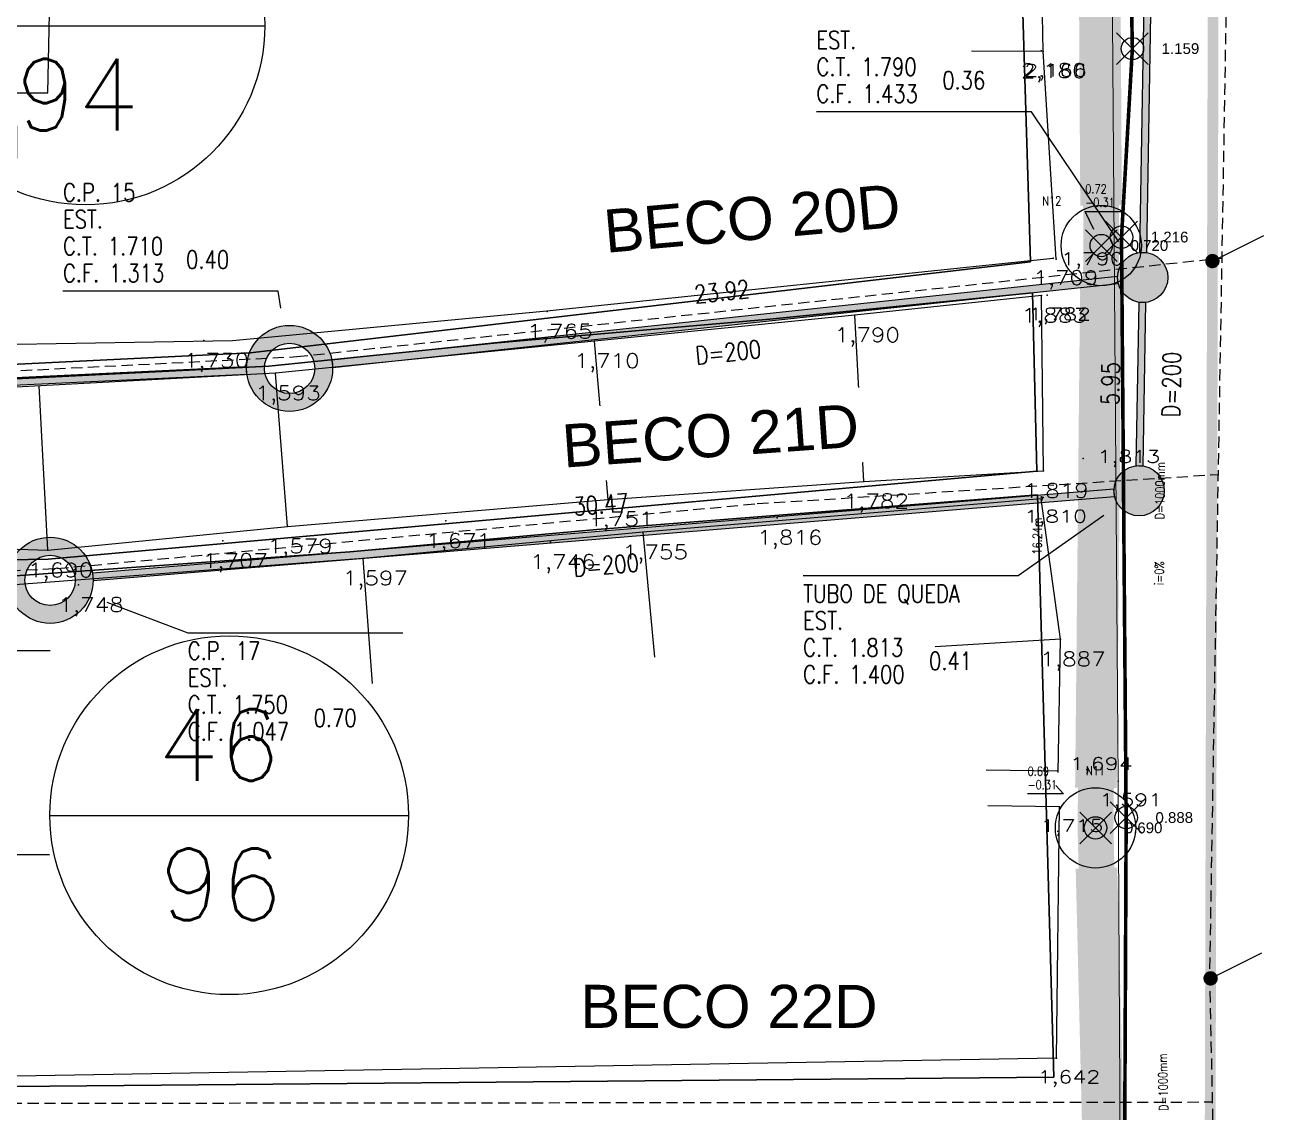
# Model space of a CAD drawing. Extents: x -160 to 364724, y -100 to 7353297.
# Drawn here: x 359243.83 to 359278.47, y 7352501.64 to 7352531.96 of the extents above; entities that cross this region are included whole.
import ezdxf
from ezdxf.enums import TextEntityAlignment as Align

# ---------------------------------------------------------------- set-up
doc = ezdxf.new("R2010")
doc.units = 0
doc.header["$LTSCALE"] = 5
for name, pattern in [('CENTER2', [1.125, 0.75, -0.125, 0.125, -0.125]), ('CONTINUO', [0]), ('DASHDOT2', [12.7, 6.35, -3.175, 0, -3.175]), ('HIDDEN2', [0.1875, 0.125, -0.0625])]:
    doc.linetypes.add(name, pattern=pattern)
for name, color, linetype in [('0-quadras', 6, 'Continuous'), ('COTAS', 1, 'Continuous'), ('LIN - ADUTORA', 2, 'Continuous'), ('LISTAGEM_TEXTO', 7, 'Continuous'), ('LT-COTAS', 7, 'CONTINUO'), ('LT-COTAS-W', 7, 'CONTINUO'), ('ortofoto', 7, 'Continuous'), ('P_Eixo', 1, 'CENTER2'), ('PONTOS-AGUA_U', 7, 'Continuous'), ('PONTOS-CAIXAS_U', 1, 'Continuous'), ('PS_IND_COMPRIMENTO', 7, 'Continuous'), ('PS_IND_DIAMETRO', 7, 'Continuous'), ('PS_IND_INCLINACAO', 7, 'Continuous'), ('PS_PONTOS_IDENTIFICACAO_LIN', 7, 'Continuous'), ('PS_PONTOS_IDENTIFICACAO_TXT', 7, 'Continuous'), ('T-MARGEM', 7, 'Continuous'), ('TEXTO', 7, 'Continuous'), ('TUBO_DE_CONCRETO', 2, 'Continuous'), ('TUBO_PVC', 1, 'Continuous'), ('V-NODE', 1, 'Continuous'), ('V-NODE-TEXT', 11, 'Continuous'), ('ZZ-Carimbo Texto', 7, 'Continuous')]:
    doc.layers.add(name, color=color, linetype=linetype)
for name, color, linetype, lineweight in [('LIN - AF', 142, 'Continuous', 5), ('LT-ALINHAMENTO-PREDIAL', 4, 'DASHDOT2', 25), ('LT-BORDA', 1, 'Continuous', 9)]:
    doc.layers.add(name, color=color, linetype=linetype, lineweight=lineweight)
doc.styles.add('CARIMBO', font='arial.ttf', dxfattribs={"height": 2})
doc.styles.add('ROMANS', font='ROMANS.shx', dxfattribs={"height": 2})
doc.styles.add('SABESP', font='ROMANS.shx', dxfattribs={"height": 2})
doc.styles.add('simplex', font='simplex.shx', dxfattribs={"width": 0.8})
doc.styles.get("Standard").update_dxf_attribs({"font": 'arial.ttf'})
picture_1 = doc.add_image_def('image1.tif', size_in_pixel=(14710, 13573))

# ---------------------------------------------------------------- blocks, each defined once
blk = doc.blocks.new('*U151')
at = {"color": 0, "linetype": 'ByBlock', "lineweight": -2, "transparency": 16777216}
for p, q in [((-0.707, -0.707), (0.707, 0.707)), ((-0.707, 0.707), (0.707, -0.707))]:
    blk.add_line(p, q, dxfattribs=at)
blk.add_circle((0, 0), 0.5, dxfattribs=at)
blk = doc.blocks.new('A$C16bf6896')
at = {"layer": 'V-NODE', "xscale": 0.625, "yscale": 0.625, "zscale": 0.625}
for p in [(-14.042, -297.927, 0.075), (-14.345, -303.182, 0.132), (-14.908, -303.418, -0.364), (-14.215, -319.367, -0.196), (-15.069, -319.654, -0.394)]:
    blk.add_blockref('*U151', p, dxfattribs=at)
at = {"layer": 'V-NODE-TEXT', "char_height": 0.3, "attachment_point": 4}
for s, insert in [('1.159', (-13.225, -297.927, 0.075)), ('1.216', (-13.528, -303.182, 0.132)), ('0.720', (-14.091, -303.418, -0.364)), ('0.888', (-13.398, -319.367, -0.196)), ('0.690', (-14.252, -319.654, -0.394))]:
    blk.add_mtext(s, dxfattribs=dict(at, insert=insert))
blk = doc.blocks.new('*U267')
at = {"layer": 'T-MARGEM'}
blk.add_line((0, 0), (0, 0.2), dxfattribs=at)
at = {"layer": 'T-MARGEM', "const_width": 0.025, "flags": 128}
blk.add_lwpolyline([(-0.0125, 0, 1), (0.0125, 0, 1)], format="xyb", close=True, dxfattribs=at)
blk = doc.blocks.new('*U268')
at = {"layer": 'T-MARGEM'}
blk.add_line((0, 0), (0, 0.2), dxfattribs=at)
at = {"layer": 'T-MARGEM', "const_width": 0.025, "flags": 128}
blk.add_lwpolyline([(-0.0125, 0, 1), (0.0125, 0, 1)], format="xyb", close=True, dxfattribs=at)
blk = doc.blocks.new('SIMB_PONTO')
at = {"color": 0}
blk.add_point((0, 0), dxfattribs=at)
for tag in ['COTA', 'PONTO', 'DESC']:
    blk.add_attdef(tag, (0, 0), '', height=1)
blk = doc.blocks.new('*U681', base_point=(550.6981, 290.3575))
blk.add_circle((550.6981, 290.3575), 0.14)
blk = doc.blocks.new('*U682', base_point=(550.6981, 290.3575))
blk.add_circle((550.6981, 290.3575), 0.14)
blk = doc.blocks.new('*U799', base_point=(550.6981, 290.3575))
blk.add_circle((550.6981, 290.3575), 0.14)
blk = doc.blocks.new('*U800', base_point=(550.6981, 290.3575))
blk.add_circle((550.6981, 290.3575), 0.14)
blk = doc.blocks.new('*U805', base_point=(550.6981, 290.3575))
blk.add_circle((550.6981, 290.3575), 0.14)
blk = doc.blocks.new('*U806', base_point=(550.6981, 290.3575))
blk.add_circle((550.6981, 290.3575), 0.14)
blk = doc.blocks.new('*U815', base_point=(9679.1845, 9377.7927))
at = {"const_width": 0.1, "flags": 128}
blk.add_lwpolyline([(9678.9945, 9377.7927, 1), (9679.3745, 9377.7927, 1)], format="xyb", close=True, dxfattribs=at)
blk.add_circle((9679.1845, 9377.7927), 0.24)
blk = doc.blocks.new('*U817', base_point=(9679.1845, 9377.7927))
at = {"const_width": 0.1, "flags": 128}
blk.add_lwpolyline([(9678.9945, 9377.7927, 1), (9679.3745, 9377.7927, 1)], format="xyb", close=True, dxfattribs=at)
blk.add_circle((9679.1845, 9377.7927), 0.24)
blk = doc.blocks.new('*U828', base_point=(9709.6062, 9361.7173))
at = {"const_width": 0.14, "flags": 128}
blk.add_lwpolyline([(9709.5362, 9361.7173, 1), (9709.6762, 9361.7173, 1)], format="xyb", close=True, dxfattribs=at)
blk.add_circle((9709.6062, 9361.7173), 0.14)
blk = doc.blocks.new('*U829', base_point=(9709.6062, 9361.7173))
at = {"const_width": 0.14, "flags": 128}
blk.add_lwpolyline([(9709.5362, 9361.7173, 1), (9709.6762, 9361.7173, 1)], format="xyb", close=True, dxfattribs=at)
blk.add_circle((9709.6062, 9361.7173), 0.14)

msp = doc.modelspace()

# ---------------------------------------------------------------- hatches: boundary and pattern name
at = {"layer": 'LISTAGEM_TEXTO', "transparency": 33554559}
h = msp.add_hatch(color=1, dxfattribs=at)
h.dxf.hatch_style = 1
h.paths.add_polyline_path([(359274.588, 7352568.091), (359274.388, 7352568.091), (359274.569, 7352563.273), (359274.639, 7352563.276, -0.021607), (359274.699, 7352563.278), (359274.769, 7352563.28)])
h.paths.add_polyline_path([(359274.576, 7352568.429), (359274.375, 7352568.429), (359274.388, 7352568.091), (359274.588, 7352568.091)])
h.paths.add_polyline_path([(359274.569, 7352568.595), (359274.5, 7352568.592, -0.021607), (359274.439, 7352568.59), (359274.369, 7352568.587), (359274.375, 7352568.429), (359274.576, 7352568.429)])
h.paths.add_polyline_path([(359274.821, 7352561.883), (359274.751, 7352561.88, -0.021575), (359274.691, 7352561.878), (359274.621, 7352561.875), (359275.048, 7352550.369), (359275.148, 7352550.372), (359275.248, 7352550.376)])
h.paths.add_polyline_path([(359275.301, 7352548.979), (359275.232, 7352548.976, -0.021685), (359275.171, 7352548.974), (359275.102, 7352548.971), (359275.224, 7352545.815), (359275.294, 7352545.817, -0.021685), (359275.354, 7352545.82), (359275.424, 7352545.823)])
h.paths.add_polyline_path([(359275.439, 7352544.419), (359275.363, 7352544.42, -0.017339), (359275.315, 7352544.421), (359275.239, 7352544.422), (359275.207, 7352542.531), (359275.282, 7352542.53, -0.017339), (359275.331, 7352542.529), (359275.407, 7352542.527)])
h.paths.add_polyline_path([(359275.383, 7352541.128), (359275.307, 7352541.13, -0.017339), (359275.258, 7352541.131), (359275.183, 7352541.132), (359274.917, 7352525.618), (359274.993, 7352525.617, -0.017339), (359275.041, 7352525.616), (359275.117, 7352525.615)])
h.paths.add_polyline_path([(359275.093, 7352524.216), (359275.017, 7352524.217, -0.017339), (359274.969, 7352524.218), (359274.893, 7352524.219), (359274.815, 7352519.671), (359274.915, 7352519.669), (359275.015, 7352519.668)])
h.paths.add_polyline_path([(359275.622, 7352546.744), (359275.616, 7352548.031), (359275.241, 7352548.029), (359275.247, 7352546.743)], flags=9)

# ---------------------------------------------------------------- linework, layer by layer
at = {"layer": 'COTAS', "ltscale": 4}
for p, q in [((359240.525, 7352531.932), (359250.525, 7352531.932)), ((359244.53, 7352509.914), (359254.53, 7352509.914))]:
    msp.add_line(p, q, dxfattribs=at)
at = {"layer": 'COTAS'}
for centre in [(359245.525, 7352531.94), (359249.53, 7352509.922)]:
    msp.add_circle(centre, 5, dxfattribs=at)
at = {"layer": 'LIN - ADUTORA', "const_width": 1}
msp.add_lwpolyline([(359274.561, 7352382.46), (359272.765, 7352392.651), (359274.139, 7352403.74), (359273.98, 7352420.246), (359274.229, 7352431.015), (359274.27, 7352441.506), (359274.294, 7352451.051), (359274.103, 7352464.828), (359273.965, 7352480.945), (359274.102, 7352492.707), (359273.688, 7352509.569), (359273.849, 7352525.805), (359273.754, 7352541.797)], dxfattribs=at)
at = {"layer": 'LIN - AF', "const_width": 0.1, "flags": 128}
msp.add_lwpolyline([(359293.398, 7352357.593), (359289.832, 7352364.823), (359288.007, 7352369.095), (359283.906, 7352381.383), (359281.553, 7352389.751), (359281.011, 7352394.252), (359281.01, 7352404.386), (359280.233, 7352417.472), (359277.444, 7352417.381), (359275.317, 7352417.345), (359275.078, 7352419.676), (359274.936, 7352439.766), (359275.234, 7352449.178), (359274.759, 7352464.424), (359274.845, 7352470.171), (359274.46, 7352491.84), (359274.542, 7352509.856), (359274.412, 7352526.041), (359274.715, 7352531.296), (359274.493, 7352542.923)], dxfattribs=at)
at = {"layer": 'LT-ALINHAMENTO-PREDIAL', "color": 8}
for p, q in [((359258.392, 7352523.989), (359272.51, 7352525.457)), ((359272.186, 7352524.415), (359266.972, 7352523.867)), ((359272.238, 7352519.526), (359272.186, 7352524.415)), ((359249.621, 7352523.155), (359258.392, 7352523.989)), ((359266.972, 7352523.867), (359259.715, 7352523.144)), ((359238.092, 7352522.969), (359249.621, 7352523.155)), ((359259.715, 7352523.144), (359250.822, 7352522.246)), ((359250.822, 7352522.246), (359235.904, 7352521.449)), ((359267.223, 7352519.232), (359272.238, 7352519.526)), ((359260.1, 7352518.729), (359267.223, 7352519.232)), ((359251.16, 7352517.977), (359260.1, 7352518.729)), ((359272.17, 7352518.746), (359261.063, 7352517.815)), ((359272.71, 7352514.829), (359272.17, 7352518.746)), ((359244.477, 7352517.312), (359251.16, 7352517.977)), ((359235.852, 7352517.613), (359244.477, 7352517.312)), ((359261.063, 7352517.815), (359253.258, 7352517.085)), ((359253.258, 7352517.085), (359242.075, 7352516.238)), ((359272.647, 7352511.111), (359272.71, 7352514.829)), ((359272.596, 7352503.153, 1.533), (359272.682, 7352510.157, 1.533))]:
    msp.add_line(p, q, dxfattribs=at)
at = {"layer": 'LT-ALINHAMENTO-PREDIAL', "color": 8, "flags": 128}
for points, elevation in [([(359272.591, 7352525.428), (359272.225, 7352531.218), (359272.148, 7352535.256), (359271.837, 7352541.486)], 1.79), ([(359272.225, 7352531.218), (359270.225, 7352531.228)], 1.79), ([(359272.591, 7352525.428), (359272.591, 7352525.428)], 1.79), ([(359272.641, 7352511.151), (359270.641, 7352511.176)], 1.694), ([(359272.682, 7352510.157), (359270.682, 7352510.182)], 1.533), ([(359272.596, 7352503.153), (359237.141, 7352502.537)], 1.533)]:
    msp.add_lwpolyline(points, dxfattribs=dict(at, elevation=elevation))
at = {"layer": 'LT-ALINHAMENTO-PREDIAL', "color": 8, "ltscale": 3, "flags": 128}
msp.add_lwpolyline([(359220.459, 7352521.967), (359220.478, 7352528.216), (359238.398, 7352528.231), (359243.606, 7352528.235), (359243.605, 7352530.066), (359244.476, 7352530.066), (359244.589, 7352535.861)], dxfattribs=at)
at = {"layer": 'LT-ALINHAMENTO-PREDIAL', "color": 8, "flags": 128}
for points in [[(359267.223, 7352519.232), (359266.972, 7352523.867)], [(359260.1, 7352518.73), (359259.715, 7352523.144)], [(359251.16, 7352517.977), (359250.822, 7352522.246)], [(359244.477, 7352517.312), (359244.232, 7352521.894)], [(359261.063, 7352517.815), (359261.389, 7352514.33)], [(359253.258, 7352517.085), (359253.522, 7352513.595)], [(359272.71, 7352514.829), (359269.216, 7352514.619)]]:
    msp.add_lwpolyline(points, dxfattribs=at)
at = {"layer": 'LT-BORDA', "elevation": 1.964, "flags": 128}
msp.add_lwpolyline([(359273.89, 7352568.26), (359274.32, 7352510.876), (359274.399, 7352495.413), (359274.228, 7352470.418), (359274.509, 7352468.517), (359274.567, 7352450.223), (359274.162, 7352420.617), (359274.79, 7352420.254), (359276.565, 7352414.148), (359276.843, 7352403.141), (359278.301, 7352386.995), (359281.545, 7352373.652), (359288.227, 7352358.886), (359289.317, 7352358.112), (359293.9, 7352348.467)], dxfattribs=at)
at = {"layer": 'P_Eixo', "color": 1, "linetype": 'HIDDEN2', "ltscale": 0.5}
for p, q in [((359238.572, 7352522.063), (359251.414, 7352522.709)), ((359244.736, 7352516.801), (359264.257, 7352518.61)), ((359236.376, 7352516.457), (359244.736, 7352516.801)), ((359221.878, 7352501.87), (359276.942, 7352501.928))]:
    msp.add_line(p, q, dxfattribs=at)
at = {"layer": 'P_Eixo', "color": 1, "linetype": 'HIDDEN2', "ltscale": 0.5, "flags": 128}
msp.add_lwpolyline([(359290.602, 7352823.732), (359287.134, 7352778.385), (359278.894, 7352733.428), (359276.926, 7352692.908), (359276.424, 7352643.555), (359275.887, 7352589.752), (359277.551, 7352545.469), (359276.867, 7352505.597), (359277.842, 7352457.728), (359277.647, 7352423.209), (359277.161, 7352411.589), (359279.5, 7352389.378), (359286.267, 7352368.996), (359296.599, 7352348.041)], dxfattribs=at)
at = {"layer": 'PS_PONTOS_IDENTIFICACAO_LIN', "linetype": 'Continuous'}
for points in [[(359273.637, 7352526.258), (359273.401, 7352526.76), (359274.401, 7352526.76)], [(359250.967, 7352524.061), (359250.896, 7352524.539), (359244.896, 7352524.539)], [(359273.921, 7352518.279), (359271.535, 7352516.6), (359265.535, 7352516.6)], [(359246.124, 7352515.867), (359248.375, 7352515.009), (359254.375, 7352515.009)], [(359237.992, 7352514.995), (359238.542, 7352514.518), (359244.542, 7352514.518)], [(359272.581, 7352510.75), (359272.793, 7352510.524), (359271.793, 7352510.524)], [(359237.474, 7352509.421), (359238.525, 7352508.829), (359244.525, 7352508.829)]]:
    msp.add_lwpolyline(points, dxfattribs=at)
at = {"layer": 'TUBO_DE_CONCRETO', "const_width": 1.16}
for points in [[(359273.842, 7352526.925), (359273.761, 7352540.677)], [(359273.699, 7352510.689), (359273.838, 7352524.685)], [(359274.075, 7352493.826), (359273.715, 7352508.45)]]:
    msp.add_lwpolyline(points, dxfattribs=at)
at = {"layer": 'TUBO_PVC', "const_width": 0.3}
msp.add_lwpolyline([(359276.867, 7352494.469), (359276.997, 7352543.969)], dxfattribs=at)
at = {"layer": 'TUBO_PVC'}
for points in [[(359275.283, 7352541.13), (359275.183, 7352541.132), (359274.917, 7352525.618), (359275.017, 7352525.617), (359275.117, 7352525.615), (359275.383, 7352541.128)], [(359252.407, 7352522.508), (359252.418, 7352522.408), (359274.32, 7352524.744), (359274.309, 7352524.843), (359274.299, 7352524.943), (359252.397, 7352522.607)], [(359274.993, 7352524.218), (359274.893, 7352524.219), (359274.815, 7352519.671), (359274.915, 7352519.669), (359275.015, 7352519.668), (359275.093, 7352524.216)], [(359231.243, 7352521.435), (359231.248, 7352521.335), (359250.022, 7352522.224), (359250.017, 7352522.324), (359250.013, 7352522.424), (359231.238, 7352521.535)]]:
    msp.add_lwpolyline(points, close=True, dxfattribs=at)

# ---------------------------------------------------------------- block references
at = {"layer": 'LT-COTAS'}
ref = msp.add_blockref('SIMB_PONTO', (359272.225, 7352531.218, 2.166), dxfattribs=at)
ref.add_attrib('COTA', '2,166', dxfattribs={"layer": '0', "color": 8, "height": 0.35, "style": 'simplex', "width": 1.329114, "flags": 8}).set_placement((359271.7, 7352530.518), (359273.45, 7352530.518), align=Align.FIT)
for p in [(359272.225, 7352531.218, 2.166), (359272.591, 7352525.428, 1.79), (359272.338, 7352524.422, 1.782), (359273.346, 7352519.869, 1.813), (359272.226, 7352518.782, 1.81), (359272.641, 7352511.151, 1.694), (359274.32, 7352510.876, 1.591), (359272.682, 7352510.157, 1.715), (359272.596, 7352503.153, 1.642)]:
    msp.add_blockref('SIMB_PONTO', p, dxfattribs=at)
ref = msp.add_blockref('SIMB_PONTO', (359272.591, 7352525.428, 1.79), dxfattribs=at)
ref.add_attrib('COTA', '1,790', dxfattribs={"layer": '0', "color": 8, "height": 0.35, "style": 'simplex', "width": 1.3125, "flags": 8}).set_placement((359272.724, 7352525.263), (359274.474, 7352525.263), align=Align.FIT)
ref = msp.add_blockref('SIMB_PONTO', (359272.338, 7352524.422, 1.782), dxfattribs=at)
ref.add_attrib('COTA', '1,782', dxfattribs={"layer": '0', "color": 8, "height": 0.35, "style": 'simplex', "width": 1.3125, "flags": 8}).set_placement((359271.813, 7352523.722), (359273.563, 7352523.722), align=Align.FIT)
ref = msp.add_blockref('SIMB_PONTO', (359273.346, 7352519.869, 1.813), dxfattribs=at)
ref.add_attrib('COTA', '1,813', dxfattribs={"layer": '0', "color": 8, "height": 0.35, "style": 'simplex', "width": 1.381579, "flags": 8}).set_placement((359273.739, 7352519.748), (359275.489, 7352519.748), align=Align.FIT)
ref = msp.add_blockref('SIMB_PONTO', (359272.226, 7352518.782, 1.81), dxfattribs=at)
ref.add_attrib('COTA', '1,810', dxfattribs={"layer": '0', "color": 8, "height": 0.35, "style": 'simplex', "width": 1.381579, "flags": 8}).set_placement((359271.701, 7352518.082), (359273.451, 7352518.082), align=Align.FIT)
ref = msp.add_blockref('SIMB_PONTO', (359272.641, 7352511.151, 1.694), dxfattribs=at)
ref.add_attrib('COTA', '1,694', dxfattribs={"layer": '0', "color": 8, "height": 0.35, "style": 'simplex', "width": 1.296296, "flags": 8}).set_placement((359272.971, 7352511.185), (359274.721, 7352511.185), align=Align.FIT)
ref = msp.add_blockref('SIMB_PONTO', (359274.32, 7352510.876, 1.591), dxfattribs=at)
ref.add_attrib('COTA', '1,591', dxfattribs={"layer": '0', "color": 8, "height": 0.35, "style": 'simplex', "width": 1.478873, "flags": 8}).set_placement((359273.795, 7352510.176), (359275.545, 7352510.176), align=Align.FIT)
ref = msp.add_blockref('SIMB_PONTO', (359272.682, 7352510.157, 1.715), dxfattribs=at)
ref.add_attrib('COTA', '1,715', dxfattribs={"layer": '0', "color": 8, "height": 0.35, "style": 'simplex', "width": 1.381579, "flags": 8}).set_placement((359272.157, 7352509.457), (359273.907, 7352509.457), align=Align.FIT)
ref = msp.add_blockref('SIMB_PONTO', (359272.596, 7352503.153, 1.642), dxfattribs=at)
ref.add_attrib('COTA', '1,642', dxfattribs={"layer": '0', "color": 8, "height": 0.35, "style": 'simplex', "width": 1.3125, "flags": 8}).set_placement((359272.071, 7352502.453), (359273.821, 7352502.453), align=Align.FIT)
at = {"layer": 'LT-COTAS-W', "color": 3}
ref = msp.add_blockref('SIMB_PONTO', (359272.17, 7352531.231, 2.18), dxfattribs=at)
ref.add_attrib('COTA', '2,180', dxfattribs={"layer": '0', "color": 8, "height": 0.4, "style": 'simplex', "width": 1.197656, "flags": 8}).set_placement((359271.608, 7352530.481), (359273.433, 7352530.481), align=Align.FIT)
for p in [(359272.17, 7352531.231, 2.18), (359272.51, 7352525.457, 1.709), (359272.186, 7352524.415, 1.883), (359258.4, 7352523.968, 1.765), (359266.972, 7352523.867, 1.79), (359248.822, 7352523.159, 1.73), (359259.715, 7352523.144, 1.71), (359250.822, 7352522.246, 1.593), (359272.238, 7352519.526, 1.819), (359260.1, 7352518.73, 1.751), (359251.16, 7352517.978, 1.579), (359255.573, 7352518.127, 1.671), (359264.812, 7352518.217, 1.816), (359261.063, 7352517.815, 1.755), (359244.477, 7352517.312, 1.69), (359249.351, 7352517.57, 1.707), (359258.489, 7352517.543, 1.746), (359253.258, 7352517.085, 1.597), (359245.328, 7352516.344, 1.748), (359272.71, 7352514.829, 1.887)]:
    msp.add_blockref('SIMB_PONTO', p, dxfattribs=at)
ref = msp.add_blockref('SIMB_PONTO', (359272.51, 7352525.457, 1.709), dxfattribs=at)
ref.add_attrib('COTA', '1,709', dxfattribs={"layer": '0', "color": 8, "height": 0.4, "style": 'simplex', "width": 1.212816, "flags": 8}).set_placement((359271.947, 7352524.707), (359273.772, 7352524.707), align=Align.FIT)
ref = msp.add_blockref('SIMB_PONTO', (359272.186, 7352524.415, 1.883), dxfattribs=at)
ref.add_attrib('COTA', '1,883', dxfattribs={"layer": '0', "color": 8, "height": 0.4, "style": 'simplex', "width": 1.197656, "flags": 8}).set_placement((359271.624, 7352523.665), (359273.449, 7352523.665), align=Align.FIT)
ref = msp.add_blockref('SIMB_PONTO', (359258.4, 7352523.968, 1.765), dxfattribs=at)
ref.add_attrib('COTA', '1,765', dxfattribs={"layer": '0', "color": 8, "height": 0.4, "style": 'simplex', "width": 1.197656, "flags": 8}).set_placement((359257.838, 7352523.218), (359259.663, 7352523.218), align=Align.FIT)
ref = msp.add_blockref('SIMB_PONTO', (359266.972, 7352523.867, 1.79), dxfattribs=at)
ref.add_attrib('COTA', '1,790', dxfattribs={"layer": '0', "color": 8, "height": 0.4, "style": 'simplex', "width": 1.197656, "flags": 8}).set_placement((359266.41, 7352523.117), (359268.235, 7352523.117), align=Align.FIT)
ref = msp.add_blockref('SIMB_PONTO', (359248.822, 7352523.159, 1.73), dxfattribs=at)
ref.add_attrib('COTA', '1,730', dxfattribs={"layer": '0', "color": 8, "height": 0.4, "style": 'simplex', "width": 1.197656, "flags": 8}).set_placement((359248.26, 7352522.409), (359250.085, 7352522.409), align=Align.FIT)
ref = msp.add_blockref('SIMB_PONTO', (359259.715, 7352523.144, 1.71), dxfattribs=at)
ref.add_attrib('COTA', '1,710', dxfattribs={"layer": '0', "color": 8, "height": 0.4, "style": 'simplex', "width": 1.260691, "flags": 8}).set_placement((359259.152, 7352522.394), (359260.977, 7352522.394), align=Align.FIT)
ref = msp.add_blockref('SIMB_PONTO', (359250.822, 7352522.246, 1.593), dxfattribs=at)
ref.add_attrib('COTA', '1,593', dxfattribs={"layer": '0', "color": 8, "height": 0.4, "style": 'simplex', "width": 1.197656, "flags": 8}).set_placement((359250.259, 7352521.496), (359252.084, 7352521.496), align=Align.FIT)
ref = msp.add_blockref('SIMB_PONTO', (359272.238, 7352519.526, 1.819), dxfattribs=at)
ref.add_attrib('COTA', '1,819', dxfattribs={"layer": '0', "color": 8, "height": 0.4, "style": 'simplex', "width": 1.2775, "flags": 8}).set_placement((359271.675, 7352518.776), (359273.5, 7352518.776), align=Align.FIT)
ref = msp.add_blockref('SIMB_PONTO', (359260.1, 7352518.73, 1.751), dxfattribs=at)
ref.add_attrib('COTA', '1,751', dxfattribs={"layer": '0', "color": 8, "height": 0.4, "style": 'simplex', "width": 1.349472, "flags": 8}).set_placement((359259.537, 7352517.98), (359261.362, 7352517.98), align=Align.FIT)
ref = msp.add_blockref('SIMB_PONTO', (359251.16, 7352517.978, 1.579), dxfattribs=at)
ref.add_attrib('COTA', '1,579', dxfattribs={"layer": '0', "color": 8, "height": 0.4, "style": 'simplex', "width": 1.212816, "flags": 8}).set_placement((359250.597, 7352517.228), (359252.422, 7352517.228), align=Align.FIT)
ref = msp.add_blockref('SIMB_PONTO', (359255.573, 7352518.127, 1.671), dxfattribs=at)
ref.add_attrib('COTA', '1,671', dxfattribs={"layer": '0', "color": 8, "height": 0.4, "style": 'simplex', "width": 1.349472, "flags": 8}).set_placement((359255.01, 7352517.377), (359256.835, 7352517.377), align=Align.FIT)
ref = msp.add_blockref('SIMB_PONTO', (359264.812, 7352518.217, 1.816), dxfattribs=at)
ref.add_attrib('COTA', '1,816', dxfattribs={"layer": '0', "color": 8, "height": 0.4, "style": 'simplex', "width": 1.2775, "flags": 8}).set_placement((359264.25, 7352517.467), (359266.075, 7352517.467), align=Align.FIT)
ref = msp.add_blockref('SIMB_PONTO', (359261.063, 7352517.815, 1.755), dxfattribs=at)
ref.add_attrib('COTA', '1,755', dxfattribs={"layer": '0', "color": 8, "height": 0.4, "style": 'simplex', "width": 1.197656, "flags": 8}).set_placement((359260.501, 7352517.065), (359262.325, 7352517.065), align=Align.FIT)
ref = msp.add_blockref('SIMB_PONTO', (359244.477, 7352517.312, 1.69), dxfattribs=at)
ref.add_attrib('COTA', '1,690', dxfattribs={"layer": '0', "color": 8, "height": 0.4, "style": 'simplex', "width": 1.197656, "flags": 8}).set_placement((359243.915, 7352516.562), (359245.74, 7352516.562), align=Align.FIT)
ref = msp.add_blockref('SIMB_PONTO', (359249.351, 7352517.57, 1.707), dxfattribs=at)
ref.add_attrib('COTA', '1,707', dxfattribs={"layer": '0', "color": 8, "height": 0.4, "style": 'simplex', "width": 1.197656, "flags": 8}).set_placement((359248.789, 7352516.82), (359250.614, 7352516.82), align=Align.FIT)
ref = msp.add_blockref('SIMB_PONTO', (359258.489, 7352517.543, 1.746), dxfattribs=at)
ref.add_attrib('COTA', '1,746', dxfattribs={"layer": '0', "color": 8, "height": 0.4, "style": 'simplex', "width": 1.212816, "flags": 8}).set_placement((359257.927, 7352516.793), (359259.752, 7352516.793), align=Align.FIT)
ref = msp.add_blockref('SIMB_PONTO', (359253.258, 7352517.085, 1.597), dxfattribs=at)
ref.add_attrib('COTA', '1,597', dxfattribs={"layer": '0', "color": 8, "height": 0.4, "style": 'simplex', "width": 1.197656, "flags": 8}).set_placement((359252.695, 7352516.335), (359254.52, 7352516.335), align=Align.FIT)
ref = msp.add_blockref('SIMB_PONTO', (359245.328, 7352516.344, 1.748), dxfattribs=at)
ref.add_attrib('COTA', '1,748', dxfattribs={"layer": '0', "color": 8, "height": 0.4, "style": 'simplex', "width": 1.197656, "flags": 8}).set_placement((359244.765, 7352515.594), (359246.59, 7352515.594), align=Align.FIT)
ref = msp.add_blockref('SIMB_PONTO', (359272.71, 7352514.829, 1.887), dxfattribs=at)
ref.add_attrib('COTA', '1,887', dxfattribs={"layer": '0', "color": 8, "height": 0.4, "style": 'simplex', "width": 1.197656, "flags": 8}).set_placement((359272.147, 7352514.079), (359273.972, 7352514.079), align=Align.FIT)
at = {"layer": 'PONTOS-AGUA_U'}
for name, p, xscale, yscale, zscale in [('*U682', (359273.849, 7352525.805), 8, 8, 8), ('*U799', (359275.005, 7352524.917), 5, 5, 5), ('*U800', (359251.215, 7352522.381), 5, 5, 5), ('*U806', (359274.903, 7352518.97), 5, 5, 5), ('*U805', (359244.537, 7352516.473), 5, 5, 5), ('*U681', (359273.688, 7352509.569), 8, 8, 8)]:
    msp.add_blockref(name, p, dxfattribs=dict(at, xscale=xscale, yscale=yscale, zscale=zscale))
at = {"layer": 'PONTOS-CAIXAS_U', "xscale": 7.999999999999999, "yscale": 7.999999999999999, "zscale": 7.999999999999999, "rotation": 296.3702818064322}
for name, p in [('*U268', (359276.948, 7352525.374)), ('*U267', (359276.896, 7352505.374))]:
    msp.add_blockref(name, p, dxfattribs=at)
at = {"layer": 'PONTOS-CAIXAS_U', "xscale": 5, "yscale": 5, "zscale": 5}
for name, p in [('*U828', (359275.005, 7352524.917)), ('*U815', (359251.215, 7352522.381)), ('*U829', (359274.903, 7352518.97)), ('*U817', (359244.537, 7352516.473))]:
    msp.add_blockref(name, p, dxfattribs=at)
at = {"layer": 'V-NODE-TEXT'}
msp.add_blockref('A$C16bf6896', (359288.757, 7352829.223, 1.084), dxfattribs=at)

# ---------------------------------------------------------------- texts
at = {"layer": 'PS_IND_COMPRIMENTO', "style": 'ROMANS', "width": 0.8}
for s, height, rotation, p in [('23.92', 0.5, 6.0862, (359263.268, 7352524.521)), ('5.95', 0.5, 89.0179, (359274.104, 7352521.958)), ('30.47', 0.5, 4.7013, (359259.899, 7352518.589)), ('16.24m', 0.25, 89.4319, (359272.064, 7352517.704))]:
    msp.add_text(s, height=height, rotation=rotation, dxfattribs=at).set_placement(p, align=Align.MIDDLE_CENTER)
at = {"layer": 'PS_IND_DIAMETRO', "style": 'ROMANS', "width": 0.8}
for s, height, rotation, p in [('D=200', 0.5, 6.0862, (359263.448, 7352522.83)), ('D=200', 0.5, 89.0179, (359275.804, 7352521.929)), ('D=1000mm', 0.25, 89.4319, (359275.486, 7352518.97)), ('D=200', 0.5, 4.7013, (359260.038, 7352516.895)), ('D=1000mm', 0.25, 91.4065, (359275.568, 7352502.479))]:
    msp.add_text(s, height=height, rotation=rotation, dxfattribs=at).set_placement(p, align=Align.MIDDLE_CENTER)
at = {"layer": 'PS_IND_INCLINACAO', "style": 'ROMANS', "width": 0.8}
msp.add_text('i=0%', height=0.25, rotation=89.4319, dxfattribs=at).set_placement((359275.464, 7352516.67), align=Align.MIDDLE_CENTER)
at = {"layer": 'PS_PONTOS_IDENTIFICACAO_TXT', "style": 'ROMANS', "width": 0.8}
for s, height, p in [('EST. ', 0.5, (359265.905, 7352531.288)), ('C.T. 1.790', 0.5, (359265.905, 7352530.538)), ('0.36', 0.5, (359269.414, 7352530.163)), ('C.F. 1.433', 0.5, (359265.905, 7352529.788)), ('C.P. 15', 0.5, (359244.896, 7352527.039)), ('0.72', 0.25, (359273.401, 7352527.26)), ('-0.31', 0.25, (359273.401, 7352526.885)), ('EST. ', 0.5, (359244.896, 7352526.289)), ('C.T. 1.710', 0.5, (359244.896, 7352525.539)), ('0.40', 0.5, (359248.33, 7352525.164)), ('C.F. 1.313', 0.5, (359244.896, 7352524.789)), ('TUBO DE QUEDA', 0.5, (359265.535, 7352515.85)), ('EST. ', 0.5, (359265.535, 7352515.1)), ('C.T. 1.813', 0.5, (359265.535, 7352514.35)), ('C.P. 17', 0.5, (359248.375, 7352514.259)), ('0.41', 0.5, (359269.045, 7352513.975)), ('EST. ', 0.5, (359248.375, 7352513.509)), ('C.F. 1.400', 0.5, (359265.535, 7352513.6)), ('C.T. 1.750', 0.5, (359248.375, 7352512.759)), ('0.70', 0.5, (359251.885, 7352512.384)), ('C.F. 1.047', 0.5, (359248.375, 7352512.009)), ('0.69', 0.25, (359271.793, 7352511.024)), ('-0.31', 0.25, (359271.793, 7352510.649))]:
    msp.add_text(s, height=height, dxfattribs=at).set_placement(p)
for s, p in [('N12', (359272.467, 7352526.925)), ('N11', (359273.688, 7352511.039))]:
    msp.add_text(s, height=0.25, dxfattribs=at).set_placement(p, align=Align.CENTER)
at = {"layer": 'TEXTO', "style": 'SABESP'}
for s, p in [('94', (359245.294, 7352529.011)), ('46', (359249.24, 7352510.881)), ('96', (359249.299, 7352506.993))]:
    msp.add_text(s, height=2, dxfattribs=at).set_placement(p, align=Align.CENTER)

# ---------------------------------------------------------------- wipeouts: each hides what was drawn before it
at = {"linetype": 'Continuous', "ltscale": 4}
msp.add_wipeout([(359259.023, 7352503.554), (359267.942, 7352503.553), (359267.943, 7352505.635), (359259.023, 7352505.636)], dxfattribs=at).dxf.layer = 'ZZ-Carimbo Texto'

# ---------------------------------------------------------------- next in the draw order: wipeouts: each hides what was drawn before it
for points in [[(359259.777, 7352525.136), (359268.662, 7352525.927), (359268.477, 7352528), (359259.592, 7352527.209)], [(359258.594, 7352519.154), (359267.491, 7352519.788), (359267.343, 7352521.865), (359258.445, 7352521.23)], [(359259.023, 7352503.554), (359267.942, 7352503.553), (359267.943, 7352505.635), (359259.023, 7352505.636)]]:
    msp.add_wipeout(points, dxfattribs=at).dxf.layer = 'ZZ-Carimbo Texto'

# ---------------------------------------------------------------- next in the draw order: linework, layer by layer
at = {"layer": '0-quadras', "color": 5, "lineweight": 30, "ltscale": 0.3}
msp.add_lwpolyline([(359259.784, 7352517.893), (359252.896, 7352517.266), (359236.708, 7352516.108), (359236.418, 7352509.61), (359222.289, 7352507.329), (359222.045, 7352502.195), (359237.261, 7352502.304), (359272.525, 7352502.62), (359272.073, 7352518.853)], close=True, dxfattribs=at)
at = {"layer": 'P_Eixo', "color": 1, "linetype": 'HIDDEN2', "ltscale": 0.5}
msp.add_line((359251.414, 7352522.709), (359277.208, 7352525.459), dxfattribs=at)
at = {"layer": 'PS_PONTOS_IDENTIFICACAO_LIN', "linetype": 'Continuous'}
msp.add_lwpolyline([(359274.336, 7352525.913), (359271.905, 7352529.538), (359265.905, 7352529.538)], dxfattribs=at)

# ---------------------------------------------------------------- next in the draw order: texts
at = {"layer": 'ZZ-Carimbo Texto', "linetype": 'Continuous', "ltscale": 4, "style": 'CARIMBO'}
for s, rotation, p in [('BECO 20D', 5.0886, (359264.11, 7352526.566)), ('BECO 22D', 359.9955, (359263.466, 7352504.594))]:
    msp.add_text(s, height=1.2, rotation=rotation, dxfattribs=at).set_placement(p, align=Align.MIDDLE_CENTER)

# ---------------------------------------------------------------- next in the draw order: wipeouts: each hides what was drawn before it
at = {"linetype": 'Continuous', "ltscale": 4}
msp.add_wipeout([(359258.594, 7352519.154), (359267.491, 7352519.788), (359267.343, 7352521.865), (359258.445, 7352521.23)], dxfattribs=at).dxf.layer = 'ZZ-Carimbo Texto'

# ---------------------------------------------------------------- next in the draw order: hatches: boundary and pattern name
at = {"layer": 'LISTAGEM_TEXTO', "transparency": 33554559}
h = msp.add_hatch(color=1, dxfattribs=at)
h.dxf.hatch_style = 1
h.paths.add_polyline_path([(359265.252, 7352569.615), (359265.251, 7352569.578, -0.003467), (359265.251, 7352569.561, -0.016509), (359265.248, 7352569.482), (359265.247, 7352569.43), (359271.643, 7352569.263), (359271.644, 7352569.277)])
h.paths.add_polyline_path([(359273.747, 7352569.408), (359265.252, 7352569.63), (359265.252, 7352569.615), (359271.644, 7352569.277), (359271.643, 7352569.263), (359273.741, 7352569.208), (359273.744, 7352569.308)])
h.paths.add_polyline_path([(359247.157, 7352565.387), (359247.151, 7352565.322, -0.014358), (359247.144, 7352565.253), (359247.138, 7352565.188), (359272.554, 7352562.688), (359272.952, 7352562.688), (359272.952, 7352562.649), (359273.989, 7352562.547), (359273.997, 7352562.626, -0.014358), (359274.001, 7352562.666), (359274.009, 7352562.746)])
h.paths.add_polyline_path([(359248.258, 7352551.015, -0.179664), (359248.277, 7352550.814), (359273.785, 7352549.638), (359273.785, 7352549.8), (359274.48, 7352549.8), (359274.48, 7352549.806)])
h.paths.add_polyline_path([(359244.744, 7352554.669), (359244.695, 7352554.672, -0.021192), (359244.593, 7352554.677), (359244.544, 7352554.68), (359244.415, 7352552.293), (359244.464, 7352552.29, -0.021192), (359244.566, 7352552.285), (359244.615, 7352552.282)])
h.paths.add_polyline_path([(359246.767, 7352551.084), (359245.652, 7352551.135), (359245.65, 7352551.088, -0.021786), (359245.645, 7352550.983), (359245.643, 7352550.935), (359246.763, 7352550.884)])
h.paths.add_polyline_path([(359247.178, 7352551.065), (359246.767, 7352551.084), (359246.763, 7352550.884), (359247.163, 7352550.865, -0.099911), (359247.176, 7352550.979)])
h.paths.add_polyline_path([(359247.695, 7352551.041), (359247.221, 7352551.063, 0.083114), (359247.176, 7352550.979), (359247.174, 7352550.865), (359248.277, 7352550.814, 0.179664), (359248.258, 7352551.015), (359247.748, 7352551.039, 0.052851), (359247.722, 7352550.983, 0.055836)])
h.paths.add_polyline_path([(359247.221, 7352551.063), (359247.178, 7352551.065), (359247.176, 7352550.979, -0.083114)])
h.paths.add_polyline_path([(359247.176, 7352550.979, 0.099911), (359247.163, 7352550.865), (359247.174, 7352550.865)])
h.paths.add_polyline_path([(359243.252, 7352551.017, -0.015414), (359243.25, 7352551.091, -0.003847), (359243.25, 7352551.109), (359243.249, 7352551.163), (359230.449, 7352550.867), (359230.45, 7352550.813, -0.008821), (359230.452, 7352550.771), (359232.044, 7352550.703), (359239.414, 7352550.874), (359243.253, 7352550.978)])
h.paths.add_polyline_path([(359229.879, 7352556.05), (359229.876, 7352556.001, -0.021141), (359229.871, 7352555.9), (359229.868, 7352555.851), (359231.699, 7352555.751), (359231.701, 7352555.8, -0.021141), (359231.707, 7352555.901), (359231.71, 7352555.95)])
h.paths.add_polyline_path([(359237.71, 7352556.203), (359237.704, 7352556.259, -0.018401), (359237.694, 7352556.347), (359237.688, 7352556.402), (359234.083, 7352556.013), (359234.089, 7352555.958, -0.018401), (359234.098, 7352555.87), (359234.104, 7352555.815)])
h.paths.add_polyline_path([(359240.095, 7352556.416), (359240.088, 7352556.348, -0.013067), (359240.082, 7352556.285), (359240.076, 7352556.217), (359243.505, 7352555.887), (359243.512, 7352555.955, -0.013067), (359243.518, 7352556.018), (359243.524, 7352556.086)])
h.paths.add_polyline_path([(359230.444, 7352543.736), (359230.44, 7352543.678, -0.017571), (359230.434, 7352543.594), (359230.43, 7352543.536), (359239.513, 7352542.904), (359245.367, 7352542.607, -0.006678), (359245.37, 7352542.639), (359245.374, 7352542.697)])
h.paths.add_polyline_path([(359245.367, 7352542.607), (359239.513, 7352542.904), (359245.36, 7352542.497), (359245.364, 7352542.555, -0.010892)])
h.paths.add_polyline_path([(359247.765, 7352542.585), (359247.763, 7352542.532, -0.003767), (359247.764, 7352542.513, -0.005878), (359247.763, 7352542.485), (359248.945, 7352542.425), (359257.84, 7352542.275), (359263.011, 7352542.022), (359272.037, 7352541.807), (359272.037, 7352541.955), (359272.842, 7352541.955), (359272.842, 7352541.788), (359274.593, 7352541.746), (359274.595, 7352541.819, -0.003767), (359274.595, 7352541.83, -0.015667), (359274.596, 7352541.873), (359274.598, 7352541.946)])
h.paths.add_polyline_path([(359248.945, 7352542.425), (359247.763, 7352542.485, -0.009788), (359247.761, 7352542.438), (359247.76, 7352542.385), (359263.011, 7352542.022), (359257.84, 7352542.275)])
h.paths.add_polyline_path([(359272.538, 7352524.755), (359255.568, 7352522.945), (359257.002, 7352523.091), (359264.606, 7352523.756), (359271.9, 7352524.486), (359272.538, 7352524.554), (359272.538, 7352524.591)])
h.paths.add_polyline_path([(359274.306, 7352524.868), (359274.299, 7352524.943), (359273.343, 7352524.841), (359273.343, 7352524.639), (359274.32, 7352524.744), (359274.312, 7352524.818, -0.017997)])
h.paths.add_polyline_path([(359273.343, 7352524.841), (359272.538, 7352524.755), (359272.538, 7352524.591), (359272.889, 7352524.591), (359273.343, 7352524.639)])
h.paths.add_polyline_path([(359272.889, 7352524.591), (359272.538, 7352524.591), (359272.538, 7352524.554)])
h.paths.add_polyline_path([(359271.9, 7352524.486), (359264.606, 7352523.756), (359257.002, 7352523.091), (359255.568, 7352522.945), (359252.397, 7352522.607), (359252.407, 7352522.508), (359252.418, 7352522.408)])
h.paths.add_polyline_path([(359250.013, 7352522.414), (359250.013, 7352522.424), (359231.238, 7352521.535), (359231.239, 7352521.511), (359235.946, 7352521.706)])
h.paths.add_polyline_path([(359250.022, 7352522.224), (359250.017, 7352522.324), (359250.013, 7352522.414), (359235.946, 7352521.706), (359231.239, 7352521.511), (359231.243, 7352521.435), (359231.248, 7352521.335)])
h.paths.add_polyline_path([(359234.84, 7352509.912), (359234.83, 7352509.961, -0.021004), (359234.809, 7352510.059), (359234.799, 7352510.108), (359231.683, 7352509.456), (359231.693, 7352509.407, -0.021004), (359231.714, 7352509.309), (359231.724, 7352509.26)])
h.paths.add_polyline_path([(359236.651, 7352514.81), (359236.655, 7352514.907), (359236.614, 7352514.912, -0.021324), (359236.512, 7352514.924), (359236.464, 7352514.93), (359236.039, 7352511.458), (359236.088, 7352511.452, -0.021324), (359236.189, 7352511.44), (359236.238, 7352511.434)])
h.paths.add_polyline_path([(359243.337, 7352516.469), (359243.334, 7352516.517), (359240.722, 7352516.395), (359237.905, 7352516.194, -0.0171), (359237.908, 7352516.112), (359237.911, 7352516.064), (359242.773, 7352516.29), (359243.343, 7352516.334), (359243.341, 7352516.365, -0.021773)])
h.paths.add_polyline_path([(359240.722, 7352516.395), (359237.901, 7352516.264), (359237.904, 7352516.216, -0.00467), (359237.905, 7352516.194)])
h.paths.add_polyline_path([(359252.599, 7352517.035), (359272.079, 7352518.637), (359272.073, 7352518.838), (359245.724, 7352516.671), (359245.73, 7352516.596, -0.010344), (359245.734, 7352516.546), (359245.737, 7352516.515)])
h.paths.add_polyline_path([(359252.599, 7352517.035), (359245.737, 7352516.515), (359245.74, 7352516.471)])
h.paths.add_polyline_path([(359274.205, 7352518.913), (359274.197, 7352519.012), (359272.073, 7352518.838), (359272.079, 7352518.637), (359274.214, 7352518.813)])

# ---------------------------------------------------------------- next in the draw order: linework, layer by layer
at = {"layer": '0-quadras', "color": 5, "lineweight": 30, "ltscale": 0.3}
for points in [[(359257.84, 7352542.275), (359248.945, 7352542.425), (359239.477, 7352542.906), (359227.176, 7352543.713), (359205.154, 7352545.508), (359204.523, 7352537.387), (359232.136, 7352536.068), (359231.173, 7352528.645), (359220.179, 7352528.562), (359220.262, 7352521.414), (359235.461, 7352522.103), (359250.112, 7352522.818), (359271.873, 7352525.354), (359271.375, 7352541.612)], [(359264.606, 7352523.756), (359257.002, 7352523.091), (359250.639, 7352522.445), (359235.946, 7352521.706), (359216.571, 7352520.903), (359208.358, 7352520.575), (359208.369, 7352521.514), (359202.677, 7352521.388), (359203.152, 7352514.956), (359208.084, 7352515.304), (359208.218, 7352509.702), (359211.275, 7352509.938), (359211.733, 7352507.336), (359220.147, 7352507.606), (359235.994, 7352511.119), (359236.096, 7352516.927), (359244.48, 7352517.065), (359272.052, 7352519.519), (359271.927, 7352524.488)]]:
    msp.add_lwpolyline(points, close=True, dxfattribs=at)
at = {"layer": 'P_Eixo', "color": 1, "linetype": 'HIDDEN2', "ltscale": 0.5}
msp.add_line((359264.257, 7352518.61), (359277.104, 7352519.425), dxfattribs=at)
at = {"layer": 'TUBO_PVC'}
msp.add_lwpolyline([(359245.732, 7352516.571), (359245.74, 7352516.471), (359274.214, 7352518.813), (359274.205, 7352518.913), (359274.197, 7352519.012), (359245.724, 7352516.671)], close=True, dxfattribs=at)

# ---------------------------------------------------------------- next in the draw order: block references
at = {"layer": 'LT-COTAS-W', "color": 3}
ref = msp.add_blockref('SIMB_PONTO', (359267.223, 7352519.232, 1.782), dxfattribs=at)
ref.add_attrib('COTA', '1,782', dxfattribs={"layer": '0', "color": 8, "height": 0.4, "style": 'simplex', "width": 1.197656, "flags": 8}).set_placement((359266.661, 7352518.482), (359268.486, 7352518.482), align=Align.FIT)
msp.add_blockref('SIMB_PONTO', (359267.223, 7352519.232, 1.782), dxfattribs=at)

# ---------------------------------------------------------------- next in the draw order: texts
at = {"layer": 'ZZ-Carimbo Texto', "linetype": 'Continuous', "ltscale": 4, "style": 'CARIMBO'}
msp.add_text('BECO 21D', height=1.2, rotation=4.079, dxfattribs=at).set_placement((359262.951, 7352520.507), align=Align.MIDDLE_CENTER)

# ---------------------------------------------------------------- next in the draw order: pictures from other files: only their frames are drawn
image = msp.add_image(picture_1, insert=(359073.892, 7352258.636), size_in_units=(734.398, 677.634), dxfattribs=dict(fade=70))
image.dxf.flags = 14
at = {"layer": 'ortofoto'}
image = msp.add_image(picture_1, insert=(359073.892, 7352258.636), size_in_units=(734.398, 677.634), dxfattribs=dict(at, fade=29))
image.dxf.flags = 14

doc.saveas('drawing.dxf')
